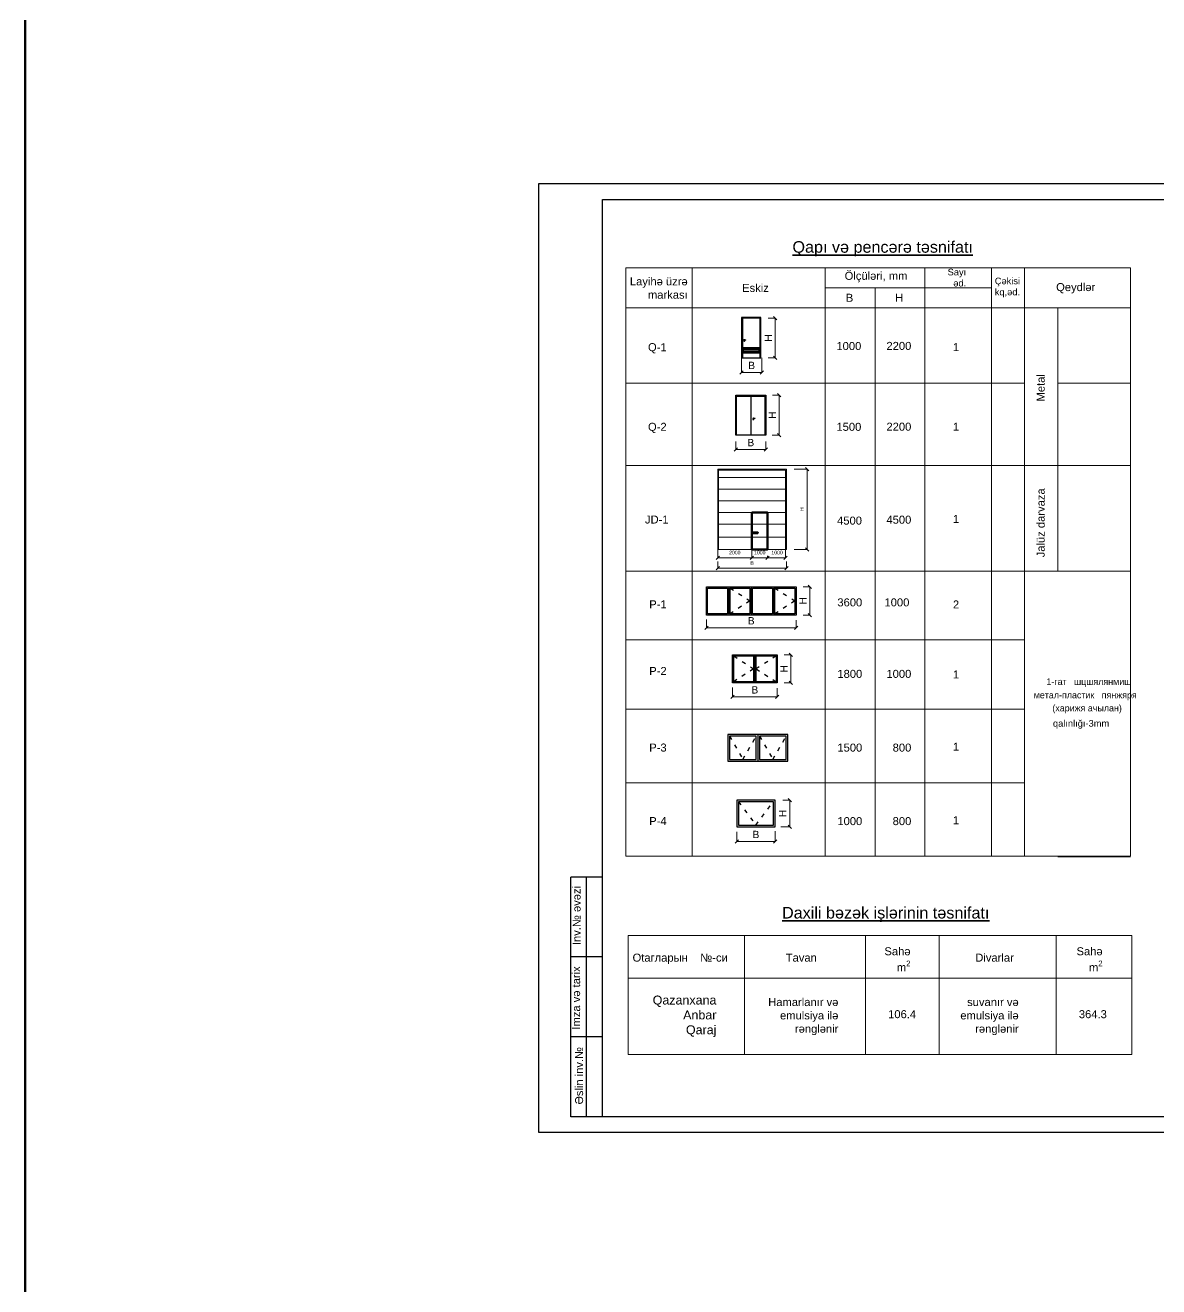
# Model space of a CAD drawing. Header units: millimetres. Extents: x 120281 to 1416367021, y -641565767 to 918373.
# Drawn here: x 1074033 to 1108128, y 644278 to 682221 of the extents above; entities that cross this region are included whole.
import ezdxf

# ---------------------------------------------------------------- set-up
doc = ezdxf.new("R2010")
doc.units = ezdxf.units.MM
doc.linetypes.add('ACAD_ISO03W100', pattern=[30, 12, -18])
for name, color, linetype, lineweight in [('Kunc stamp_n_n yaz_s__Ном._пера__7', 7, 'Continuous', 35), ('аракясмя', 130, 'Continuous', 20), ('окна', 150, 'Continuous', 15), ('перегородка', 130, 'Continuous', 20), ('размер', 90, 'Continuous', 40), ('размер 1', 6, 'Continuous', 15), ('размер2', 210, 'Continuous', 15), ('стены', 32, 'Continuous', 40)]:
    doc.layers.add(name, color=color, linetype=linetype, lineweight=lineweight)
doc.styles.add('ARIAL', font='arial.ttf')
doc.styles.add('Arial AzLat', font='AZLTM.TTF', dxfattribs={"height": 300})
doc.styles.get("Standard").update_dxf_attribs({"font": 'arial.ttf'})
doc.styles.add('style5', font='times.ttf', dxfattribs={"height": 400})
doc.styles.add('Times New  Roman', font='times.ttf')
doc.dimstyles.new('yeni2', dxfattribs={"dimtxt": 220, "dimasz": 100, "dimexe": 1.25, "dimexo": 0.625, "dimgap": 100, "dimtad": 1, "dimtxsty": 'Standard', "dimblk": 'OBLIQUE', "dimcen": 2.5, "dimadec": 0, "dimazin": 0, "dimtfac": 1, "dimtmove": 0, "dimatfit": 3, "dimldrblk": 'OBLIQUE', "dimfxl": 1, "dimlwd": 9, "dimlwe": 9, "dimarcsym": 0})

# ---------------------------------------------------------------- blocks, each defined once
blk = doc.blocks.new('_Oblique')
at = {"color": 0, "linetype": 'ByBlock', "lineweight": -2}
blk.add_line((-0.5, -0.5), (0.5, 0.5), dxfattribs=at)
blk = doc.blocks.new('*D629')
at = {"layer": 'Defpoints', "color": 0, "lineweight": 53, "transparency": 16777216}
for p in [(1094520, 664346), (1097220, 664325), (1097220, 664099)]:
    blk.add_point(p, dxfattribs=at)
at = {"layer": 'размер', "color": 0, "lineweight": 9, "transparency": 16777216}
for p, q in [((1094520, 664345), (1094520, 664098)), ((1094520, 664099), (1097220, 664099)), ((1097220, 664325), (1097220, 664098))]:
    blk.add_line(p, q, dxfattribs=at)
at = {"layer": 'размер', "color": 0, "lineweight": 9, "transparency": 16777216, "xscale": 100, "yscale": 100, "zscale": 100, "rotation": 180}
blk.add_blockref('_Oblique', (1094520, 664099), dxfattribs=at)
at = {"layer": 'размер', "color": 0, "lineweight": 9, "transparency": 16777216, "xscale": 100, "yscale": 100, "zscale": 100}
blk.add_blockref('_Oblique', (1097220, 664099), dxfattribs=at)
at = {"layer": 'размер', "color": 0, "transparency": 16777216, "insert": (1095870, 664309), "char_height": 220, "attachment_point": 5}
blk.add_mtext('{\\fArial|b0|i0|c238|p34;B}', dxfattribs=at)
blk = doc.blocks.new('*D630')
at = {"layer": 'Defpoints', "color": 0, "lineweight": 53, "transparency": 16777216}
for p in [(1097429, 665332), (1097429, 664482), (1097633, 664482)]:
    blk.add_point(p, dxfattribs=at)
at = {"layer": 'размер', "color": 0, "lineweight": 9, "transparency": 16777216}
for p, q in [((1097429, 665332), (1097634, 665332)), ((1097633, 665332), (1097633, 664482)), ((1097429, 664482), (1097634, 664482))]:
    blk.add_line(p, q, dxfattribs=at)
at = {"layer": 'размер', "color": 0, "lineweight": 9, "transparency": 16777216, "xscale": 100, "yscale": 100, "zscale": 100}
for p, rotation in [((1097633, 665332), 90), ((1097633, 664482), 270)]:
    blk.add_blockref('_Oblique', p, dxfattribs=dict(at, rotation=rotation))
at = {"layer": 'размер', "color": 0, "transparency": 16777216, "insert": (1097423, 664907), "char_height": 220, "attachment_point": 5, "rotation": 90}
blk.add_mtext('{\\fArial|b0|i0|c238|p34;H}', dxfattribs=at)
blk = doc.blocks.new('*D631')
at = {"layer": 'Defpoints', "color": 0, "lineweight": 53, "transparency": 16777216}
for p in [(1095304, 662298), (1096654, 662286), (1096654, 662021)]:
    blk.add_point(p, dxfattribs=at)
at = {"layer": 'размер', "color": 0, "lineweight": 9, "transparency": 16777216}
for p, q in [((1095304, 662298), (1095304, 662020)), ((1096654, 662286), (1096654, 662020)), ((1095304, 662021), (1096654, 662021))]:
    blk.add_line(p, q, dxfattribs=at)
at = {"layer": 'размер', "color": 0, "lineweight": 9, "transparency": 16777216, "xscale": 100, "yscale": 100, "zscale": 100, "rotation": 180}
blk.add_blockref('_Oblique', (1095304, 662021), dxfattribs=at)
at = {"layer": 'размер', "color": 0, "lineweight": 9, "transparency": 16777216, "xscale": 100, "yscale": 100, "zscale": 100}
blk.add_blockref('_Oblique', (1096654, 662021), dxfattribs=at)
at = {"layer": 'размер', "color": 0, "transparency": 16777216, "insert": (1095979, 662231), "char_height": 220, "attachment_point": 5}
blk.add_mtext('{\\fArial|b0|i0|c238|p34;B}', dxfattribs=at)
blk = doc.blocks.new('*D632')
at = {"layer": 'Defpoints', "color": 0, "lineweight": 53, "transparency": 16777216}
for p in [(1096860, 663289), (1096860, 662439), (1097064, 662439)]:
    blk.add_point(p, dxfattribs=at)
at = {"layer": 'размер', "color": 0, "lineweight": 9, "transparency": 16777216}
for p, q in [((1096861, 663289), (1097065, 663289)), ((1097064, 663289), (1097064, 662439)), ((1096861, 662439), (1097065, 662439))]:
    blk.add_line(p, q, dxfattribs=at)
at = {"layer": 'размер', "color": 0, "lineweight": 9, "transparency": 16777216, "xscale": 100, "yscale": 100, "zscale": 100}
for p, rotation in [((1097064, 663289), 90), ((1097064, 662439), 270)]:
    blk.add_blockref('_Oblique', p, dxfattribs=dict(at, rotation=rotation))
at = {"layer": 'размер', "color": 0, "transparency": 16777216, "insert": (1096854, 662864), "char_height": 220, "attachment_point": 5, "rotation": 90}
blk.add_mtext('{\\fArial|b0|i0|c238|p34;H}', dxfattribs=at)
blk = doc.blocks.new('*D633')
at = {"layer": 'Defpoints', "color": 0, "lineweight": 53, "transparency": 16777216}
for p in [(1096379, 673414), (1096594, 673414), (1096379, 672214)]:
    blk.add_point(p, dxfattribs=at)
at = {"layer": 'размер', "color": 0, "lineweight": 9, "transparency": 16777216}
for p, q in [((1096380, 673414), (1096595, 673414)), ((1096594, 672214), (1096594, 673414)), ((1096380, 672214), (1096595, 672214))]:
    blk.add_line(p, q, dxfattribs=at)
at = {"layer": 'размер', "color": 0, "lineweight": 9, "transparency": 16777216, "xscale": 100, "yscale": 100, "zscale": 100}
for p, rotation in [((1096594, 673414), 90), ((1096594, 672214), 270)]:
    blk.add_blockref('_Oblique', p, dxfattribs=dict(at, rotation=rotation))
at = {"layer": 'размер', "color": 0, "transparency": 16777216, "insert": (1096384, 672814), "char_height": 220, "attachment_point": 5, "rotation": 90}
blk.add_mtext('{\\fArial|b0|i0|c238|p34;H}', dxfattribs=at)
blk = doc.blocks.new('*D634')
at = {"layer": 'Defpoints', "color": 0, "lineweight": 53, "transparency": 16777216}
for p in [(1095579, 672214), (1096187, 672214), (1096187, 671780)]:
    blk.add_point(p, dxfattribs=at)
at = {"layer": 'размер', "color": 0, "lineweight": 9, "transparency": 16777216}
for p, q in [((1095579, 672213), (1095579, 671779)), ((1096187, 672213), (1096187, 671779)), ((1095579, 671780), (1096187, 671780))]:
    blk.add_line(p, q, dxfattribs=at)
at = {"layer": 'размер', "color": 0, "lineweight": 9, "transparency": 16777216, "xscale": 100, "yscale": 100, "zscale": 100, "rotation": 180}
blk.add_blockref('_Oblique', (1095579, 671780), dxfattribs=at)
at = {"layer": 'размер', "color": 0, "lineweight": 9, "transparency": 16777216, "xscale": 100, "yscale": 100, "zscale": 100}
blk.add_blockref('_Oblique', (1096187, 671780), dxfattribs=at)
at = {"layer": 'размер', "color": 0, "transparency": 16777216, "insert": (1095883, 671990), "char_height": 220, "attachment_point": 5}
blk.add_mtext('{\\fArial|b0|i0|c238|p34;B}', dxfattribs=at)
blk = doc.blocks.new('*D635')
at = {"layer": 'Defpoints', "color": 0, "lineweight": 53, "transparency": 16777216}
for p in [(1095407, 669699), (1096307, 669702), (1096307, 669458)]:
    blk.add_point(p, dxfattribs=at)
at = {"layer": 'размер', "color": 0, "lineweight": 9, "transparency": 16777216}
for p, q in [((1095407, 669698), (1095407, 669457)), ((1096307, 669701), (1096307, 669457)), ((1095407, 669458), (1096307, 669458))]:
    blk.add_line(p, q, dxfattribs=at)
at = {"layer": 'размер', "color": 0, "lineweight": 9, "transparency": 16777216, "xscale": 100, "yscale": 100, "zscale": 100, "rotation": 180}
blk.add_blockref('_Oblique', (1095407, 669458), dxfattribs=at)
at = {"layer": 'размер', "color": 0, "lineweight": 9, "transparency": 16777216, "xscale": 100, "yscale": 100, "zscale": 100}
blk.add_blockref('_Oblique', (1096307, 669458), dxfattribs=at)
at = {"layer": 'размер', "color": 0, "transparency": 16777216, "insert": (1095857, 669668), "char_height": 220, "attachment_point": 5}
blk.add_mtext('{\\fArial|b0|i0|c238|p34;B}', dxfattribs=at)
blk = doc.blocks.new('*D636')
at = {"layer": 'Defpoints', "color": 0, "lineweight": 53, "transparency": 16777216}
for p in [(1096509, 671091), (1096713, 671091), (1096494, 669891)]:
    blk.add_point(p, dxfattribs=at)
at = {"layer": 'размер', "color": 0, "lineweight": 9, "transparency": 16777216}
for p, q in [((1096510, 671091), (1096714, 671091)), ((1096713, 669891), (1096713, 671091)), ((1096495, 669891), (1096714, 669891))]:
    blk.add_line(p, q, dxfattribs=at)
at = {"layer": 'размер', "color": 0, "lineweight": 9, "transparency": 16777216, "xscale": 100, "yscale": 100, "zscale": 100}
for p, rotation in [((1096713, 671091), 90), ((1096713, 669891), 270)]:
    blk.add_blockref('_Oblique', p, dxfattribs=dict(at, rotation=rotation))
at = {"layer": 'размер', "color": 0, "transparency": 16777216, "insert": (1096503, 670491), "char_height": 220, "attachment_point": 5, "rotation": 90}
blk.add_mtext('{\\fArial|b0|i0|c238|p34;H}', dxfattribs=at)
blk = doc.blocks.new('ручка дверная 2')
at = {"layer": 'перегородка', "color": 0}
for p, q in [((109711, -1632), (109704, -1632)), ((109711, -1638), (109704, -1638)), ((109720, -1623), (109720, -1616)), ((109720, -1647), (109720, -1654)), ((109726, -1623), (109726, -1616)), ((109726, -1647), (109726, -1654)), ((109735, -1632), (109742, -1632)), ((109735, -1638), (109742, -1638)), ((109837, -1530), (109745, -1530)), ((109745, -1555), (109837, -1555))]:
    blk.add_line(p, q, dxfattribs=at)
for centre, radius in [((109723, -1635), 34.9), ((109697, -1635), 7.1), ((109723, -1543), 12.7), ((109723, -1635), 12.7), ((109723, -1609), 7.1), ((109723, -1660), 7.1), ((109748, -1635), 7.1)]:
    blk.add_circle(centre, radius, dxfattribs=at)
for centre, radius, start, end in [((109723, -1543), 38.1, 19.6514, 340.3603), ((109723, -1543), 25.4, 30.3431, 329.7554), ((109723, -1635), 25.4, 106.44125, 164.07887), ((109723, -1635), 25.4, 195.2407, 254.2093), ((109723, -1635), 25.4, 16.12, 74.0884), ((109723, -1635), 25.4, 286.2342, 343.9047), ((109837, -1543), 12.7, 270, 90)]:
    blk.add_arc(centre, radius, start, end, dxfattribs=at)
blk = doc.blocks.new('*D572')
at = {"layer": 'Defpoints', "color": 0, "lineweight": 53, "transparency": 16777216}
for p in [(1095437, 657964), (1096587, 657980), (1096587, 657672)]:
    blk.add_point(p, dxfattribs=at)
at = {"layer": 'размер', "color": 0, "lineweight": 9, "transparency": 16777216}
for p, q in [((1095437, 657963), (1095437, 657670)), ((1096587, 657980), (1096587, 657670)), ((1095437, 657672), (1096587, 657672))]:
    blk.add_line(p, q, dxfattribs=at)
at = {"layer": 'размер', "color": 0, "lineweight": 9, "transparency": 16777216, "xscale": 100, "yscale": 100, "zscale": 100, "rotation": 180}
blk.add_blockref('_Oblique', (1095437, 657672), dxfattribs=at)
at = {"layer": 'размер', "color": 0, "lineweight": 9, "transparency": 16777216, "xscale": 100, "yscale": 100, "zscale": 100}
blk.add_blockref('_Oblique', (1096587, 657672), dxfattribs=at)
at = {"layer": 'размер', "color": 0, "transparency": 16777216, "insert": (1096012, 657882), "char_height": 220, "attachment_point": 5}
blk.add_mtext('{\\fArial|b0|i0|c238|p34;B}', dxfattribs=at)
blk = doc.blocks.new('*D573')
at = {"layer": 'Defpoints', "color": 0, "lineweight": 53, "transparency": 16777216}
for p in [(1096825, 658915), (1096764, 658115), (1097029, 658115)]:
    blk.add_point(p, dxfattribs=at)
at = {"layer": 'размер', "color": 0, "lineweight": 9, "transparency": 16777216}
for p, q in [((1096825, 658915), (1097030, 658915)), ((1097029, 658915), (1097029, 658115)), ((1096765, 658115), (1097030, 658115))]:
    blk.add_line(p, q, dxfattribs=at)
at = {"layer": 'размер', "color": 0, "lineweight": 9, "transparency": 16777216, "xscale": 100, "yscale": 100, "zscale": 100}
for p, rotation in [((1097029, 658915), 90), ((1097029, 658115), 270)]:
    blk.add_blockref('_Oblique', p, dxfattribs=dict(at, rotation=rotation))
at = {"layer": 'размер', "color": 0, "transparency": 16777216, "insert": (1096819, 658515), "char_height": 220, "attachment_point": 5, "rotation": 90}
blk.add_mtext('{\\fArial|b0|i0|c238|p34;H}', dxfattribs=at)
blk = doc.blocks.new('*D642')
at = {"layer": 'Defpoints', "color": 0, "lineweight": 53, "transparency": 16777216}
for p in [(1094863, 666091), (1096927, 666095), (1096927, 665892)]:
    blk.add_point(p, dxfattribs=at)
at = {"layer": 'размер', "color": 0, "lineweight": 9, "transparency": 16777216}
for p, q in [((1094863, 666091), (1094863, 665891)), ((1096927, 666094), (1096927, 665891)), ((1094863, 665892), (1096927, 665892))]:
    blk.add_line(p, q, dxfattribs=at)
at = {"layer": 'размер', "color": 0, "lineweight": 9, "transparency": 16777216, "xscale": 100, "yscale": 100, "zscale": 100, "rotation": 180}
blk.add_blockref('_Oblique', (1094863, 665892), dxfattribs=at)
at = {"layer": 'размер', "color": 0, "lineweight": 9, "transparency": 16777216, "xscale": 100, "yscale": 100, "zscale": 100}
blk.add_blockref('_Oblique', (1096927, 665892), dxfattribs=at)
at = {"layer": 'размер', "color": 0, "transparency": 16777216, "insert": (1095895, 666047), "char_height": 220, "width": 376.67, "attachment_point": 5}
blk.add_mtext('{\\H0.5x;B}', dxfattribs=at)
blk = doc.blocks.new('*D643')
at = {"layer": 'Defpoints', "color": 0, "lineweight": 53, "transparency": 16777216}
for p in [(1097160, 668870), (1097160, 666457), (1097552, 666457)]:
    blk.add_point(p, dxfattribs=at)
at = {"layer": 'размер', "color": 0, "lineweight": 9, "transparency": 16777216}
for p, q in [((1097161, 668870), (1097553, 668870)), ((1097552, 668870), (1097552, 666457)), ((1097161, 666457), (1097553, 666457))]:
    blk.add_line(p, q, dxfattribs=at)
at = {"layer": 'размер', "color": 0, "lineweight": 9, "transparency": 16777216, "xscale": 100, "yscale": 100, "zscale": 100}
for p, rotation in [((1097552, 668870), 90), ((1097552, 666457), 270)]:
    blk.add_blockref('_Oblique', p, dxfattribs=dict(at, rotation=rotation))
at = {"layer": 'размер', "color": 0, "transparency": 16777216, "insert": (1097397, 667664), "char_height": 220, "attachment_point": 5, "rotation": 90}
blk.add_mtext('{\\H0.5x;H}', dxfattribs=at)
blk = doc.blocks.new('*D672')
at = {"layer": 'Defpoints', "color": 0, "lineweight": 53, "transparency": 16777216}
for p in [(1094863, 666457), (1095890, 666457), (1095890, 666204)]:
    blk.add_point(p, dxfattribs=at)
at = {"layer": 'размер', "color": 0, "lineweight": 9, "transparency": 16777216}
for p, q in [((1094863, 666457), (1094863, 666203)), ((1095890, 666457), (1095890, 666203)), ((1094863, 666204), (1095890, 666204))]:
    blk.add_line(p, q, dxfattribs=at)
at = {"layer": 'размер', "color": 0, "lineweight": 9, "transparency": 16777216, "xscale": 100, "yscale": 100, "zscale": 100, "rotation": 180}
blk.add_blockref('_Oblique', (1094863, 666204), dxfattribs=at)
at = {"layer": 'размер', "color": 0, "lineweight": 9, "transparency": 16777216, "xscale": 100, "yscale": 100, "zscale": 100}
blk.add_blockref('_Oblique', (1095890, 666204), dxfattribs=at)
at = {"layer": 'размер', "color": 0, "transparency": 16777216, "insert": (1095376, 666360), "char_height": 220, "width": 586.3, "attachment_point": 5}
blk.add_mtext('{\\H0.5x;2000}', dxfattribs=at)
blk = doc.blocks.new('*D644')
at = {"layer": 'Defpoints', "color": 0, "lineweight": 53, "transparency": 16777216}
for p in [(1095890, 666457), (1096363, 666266), (1096363, 666204)]:
    blk.add_point(p, dxfattribs=at)
at = {"layer": 'размер', "color": 0, "lineweight": 9, "transparency": 16777216}
for p, q in [((1095890, 666457), (1095890, 666203)), ((1095890, 666204), (1096363, 666204)), ((1096363, 666265), (1096363, 666203))]:
    blk.add_line(p, q, dxfattribs=at)
at = {"layer": 'размер', "color": 0, "lineweight": 9, "transparency": 16777216, "xscale": 100, "yscale": 100, "zscale": 100, "rotation": 180}
blk.add_blockref('_Oblique', (1095890, 666204), dxfattribs=at)
at = {"layer": 'размер', "color": 0, "lineweight": 9, "transparency": 16777216, "xscale": 100, "yscale": 100, "zscale": 100}
blk.add_blockref('_Oblique', (1096363, 666204), dxfattribs=at)
at = {"layer": 'размер', "color": 0, "transparency": 16777216, "insert": (1096127, 666360), "char_height": 220, "width": 577.76, "attachment_point": 5}
blk.add_mtext('{\\H0.5x;1000}', dxfattribs=at)
blk = doc.blocks.new('*D673')
at = {"layer": 'Defpoints', "color": 0, "lineweight": 53, "transparency": 16777216}
for p in [(1096898, 666457), (1096363, 666266), (1096898, 666204)]:
    blk.add_point(p, dxfattribs=at)
at = {"layer": 'размер', "color": 0, "lineweight": 9, "transparency": 16777216}
for p, q in [((1096898, 666457), (1096898, 666203)), ((1096363, 666265), (1096363, 666203)), ((1096363, 666204), (1096898, 666204))]:
    blk.add_line(p, q, dxfattribs=at)
at = {"layer": 'размер', "color": 0, "lineweight": 9, "transparency": 16777216, "xscale": 100, "yscale": 100, "zscale": 100, "rotation": 180}
blk.add_blockref('_Oblique', (1096363, 666204), dxfattribs=at)
at = {"layer": 'размер', "color": 0, "lineweight": 9, "transparency": 16777216, "xscale": 100, "yscale": 100, "zscale": 100}
blk.add_blockref('_Oblique', (1096898, 666204), dxfattribs=at)
at = {"layer": 'размер', "color": 0, "transparency": 16777216, "insert": (1096648, 666360), "char_height": 220, "attachment_point": 5}
blk.add_mtext('{\\H0.5x;1000}', dxfattribs=at)

msp = doc.modelspace()

# ---------------------------------------------------------------- hatches: boundary and pattern name
at = {"layer": 'размер', "lineweight": 25}
h = msp.add_hatch(dxfattribs=at)
h.set_pattern_fill('ANSI32', color=0, scale=7.625416, angle=135, style=0)
h.set_pattern_definition([(180, (873592.78, 484649.21), (0, -72.632085), []), (180, (873568.57, 484673.42), (0, -72.632085), [])])
h.paths.add_polyline_path([(1095630.00384, 672518.78065), (1096112.94684, 672518.78065), (1096112.94684, 672366.27234), (1095630.00384, 672366.27234)])

# ---------------------------------------------------------------- linework, layer by layer
at = {"color": 3, "lineweight": 106}
msp.add_lwpolyline([(1074032.97345, 917284.32713), (1142049.03488, 917284.32713), (1142049.03488, 605936.3661), (1074032.97345, 605936.3661)], close=True, dxfattribs=at)
at = {"layer": 'аракясмя', "color": 0, "lineweight": 20}
for p, q in [((1092093.61251, 674923.86132), (1092093.61251, 657224.82576)), ((1092093.61251, 674923.86132), (1107281.80313, 674923.86132)), ((1094093.61251, 674923.86132), (1094093.61251, 657224.82576)), ((1098093.61251, 674923.86132), (1098093.61251, 657224.82576)), ((1101093.61251, 674923.86132), (1101093.61251, 657224.82576)), ((1103093.61251, 674923.86132), (1103093.61251, 657224.82576)), ((1104093.61251, 674923.86132), (1104093.61251, 657224.82576)), ((1107281.80313, 674923.86132), (1107281.80313, 657224.82576)), ((1099593.61251, 674323.86132), (1099593.61251, 657224.82576)), ((1092093.61251, 673723.86132), (1107281.80313, 673723.86132)), ((1105093.61251, 673723.86132), (1105093.61251, 665802.29751)), ((1092093.61251, 671458.50817), (1104093.61251, 671458.50817)), ((1105093.61251, 671458.50817), (1107281.80313, 671458.50817)), ((1092093.61251, 668976.02618), (1107281.80313, 668976.02618)), ((1092093.61251, 665802.29751), (1105093.61251, 665802.29751)), ((1105093.61251, 665802.29751), (1107281.80313, 665802.29751)), ((1092093.61251, 663735.90202), (1104093.61251, 663735.90202)), ((1092093.61251, 661646.72954), (1104093.61251, 661646.72954)), ((1092093.61251, 659435.77765), (1104093.61251, 659435.77765)), ((1092093.61251, 659435.77765), (1104093.61251, 659435.77765)), ((1092093.61251, 657224.82576), (1107281.80313, 657224.82576)), ((1105093.61251, 657211.19361), (1107281.80313, 657211.19361))]:
    msp.add_line(p, q, dxfattribs=at)
at = {"layer": 'аракясмя', "color": 0}
msp.add_line((1098093.61251, 674323.86132), (1103093.61251, 674323.86132), dxfattribs=at)
at = {"layer": 'аракясмя', "color": 0, "lineweight": 25}
for p, q in [((1095604.58579, 673408.28364), (1095604.58579, 672213.63517)), ((1095856.55796, 671091.23757), (1095856.55796, 669891.23757)), ((1096069.66498, 660889.41635), (1096069.66498, 660089.41608))]:
    msp.add_line(p, q, dxfattribs=at)
for points in [[(1096163.78252, 673433.70169), (1095579.16731, 673433.70168), (1095579.16774, 672213.63517), (1096163.78295, 672213.63517)], [(1096138.36447, 673408.28364), (1095604.58537, 673408.28364), (1095604.58579, 672213.63517), (1096138.3649, 672213.63517)], [(1095406.55796, 671091.23757), (1096306.55796, 671091.23756), (1096306.55796, 669891.23757), (1095406.55796, 669891.23757)], [(1095431.55796, 671066.23757), (1096281.55796, 671066.23757), (1096281.55796, 669891.23757), (1095431.55796, 669891.23757)], [(1096969.66498, 660889.41635), (1095169.66498, 660889.41635), (1095169.66498, 660089.41608), (1096969.66498, 660089.41608)], [(1096019.66498, 660839.41635), (1095219.66498, 660839.41635), (1095219.66498, 660139.41608), (1096019.66498, 660139.41608)], [(1096919.66498, 660839.41635), (1096119.66498, 660839.41635), (1096119.66498, 660139.41608), (1096919.66498, 660139.41608)], [(1096586.68438, 658914.55039), (1095436.68438, 658914.55039), (1095436.68438, 658114.55039), (1096586.68438, 658114.55039)], [(1096536.68438, 658864.55039), (1095486.68438, 658864.55039), (1095486.68438, 658164.55039), (1096536.68438, 658164.55039)]]:
    msp.add_lwpolyline(points, close=True, dxfattribs=at)
at = {"layer": 'аракясмя', "elevation": 0}
for points in [[(1094862.94569, 668869.7891), (1096927.19549, 668869.78909), (1096927.1955, 666457.21876), (1094862.9457, 666457.21876)], [(1094881.95527, 668843.49726), (1096897.8031, 668843.49726), (1096897.80311, 666457.21876), (1094881.95527, 666457.21876)]]:
    msp.add_lwpolyline(points, close=True, dxfattribs=at)
for points in [[(1094881.95527, 668618.42323), (1096897.8031, 668618.42323)], [(1094881.95528, 668618.42323), (1096897.80311, 668618.42323)], [(1094881.95526, 668266.55722), (1096897.80309, 668266.55722)], [(1094881.95526, 668266.55722), (1096897.80309, 668266.55722)], [(1094881.95527, 668266.55722), (1096897.8031, 668266.55722)], [(1094881.95528, 668266.55722), (1096897.80311, 668266.55722)], [(1094881.95526, 667914.69122), (1096897.8031, 667914.69122)], [(1094881.95526, 667914.69122), (1096897.8031, 667914.69122)], [(1094881.95526, 667914.69122), (1096897.80309, 667914.69122)], [(1094881.95527, 667914.69122), (1096897.8031, 667914.69122)], [(1094881.95527, 667562.82521), (1096897.8031, 667562.82521)], [(1094881.95527, 667562.82521), (1096897.8031, 667562.82521)], [(1094881.95527, 667562.82521), (1096897.8031, 667562.82521)], [(1094881.95528, 667562.82521), (1096897.80311, 667562.82521)], [(1094881.95527, 667210.9592), (1096897.8031, 667210.9592)], [(1094881.95528, 667210.9592), (1096897.80311, 667210.9592)], [(1094881.95527, 666821.25598), (1096897.8031, 666821.25598)], [(1094881.95528, 666821.25598), (1096897.80311, 666821.25598)]]:
    msp.add_lwpolyline(points, dxfattribs=at)
at = {"layer": 'окна', "color": 0, "lineweight": 25}
for p, q in [((1095195.03784, 665332.16932), (1095195.03783, 664482.16932)), ((1095870.03784, 665332.1693), (1095870.03783, 664482.1693)), ((1096545.03784, 665332.16928), (1096545.03783, 664482.16928)), ((1095979.48274, 663288.62802), (1095979.48274, 662438.62802))]:
    msp.add_line(p, q, dxfattribs=at)
for points in [[(1094520.03784, 665332.16928), (1097220.03784, 665332.16919), (1097220.03783, 664482.16944), (1094520.03783, 664482.16944)], [(1094557.53784, 665294.66922), (1095157.53784, 665294.6693), (1095157.53783, 664519.6693), (1094557.53783, 664519.6693)], [(1095232.53784, 665294.66911), (1095832.53784, 665294.66919), (1095832.53783, 664519.6693), (1095232.53783, 664519.66928)], [(1095907.53784, 665294.66918), (1096507.53784, 665294.66926), (1096507.53783, 664519.66926), (1095907.53783, 664519.66926)], [(1096582.53784, 665294.66907), (1097182.53784, 665294.66915), (1097182.53783, 664519.66926), (1096582.53783, 664519.66924)], [(1095304.48274, 663288.62802), (1096654.48274, 663288.62802), (1096654.48274, 662438.62802), (1095304.48274, 662438.62802)], [(1095341.98274, 663251.12802), (1095941.98274, 663251.12802), (1095941.98274, 662476.12802), (1095341.98274, 662476.12802)], [(1096016.98274, 663251.12802), (1096616.98274, 663251.12802), (1096616.98274, 662476.12802), (1096016.98274, 662476.12802)]]:
    msp.add_lwpolyline(points, close=True, dxfattribs=at)
at = {"layer": 'размер', "color": 0, "lineweight": 30}
for p, q in [((1090439.50785, 649394.15277), (1090439.50785, 656601.85116)), ((1091400.53431, 656601.85116), (1090439.50785, 656601.85116)), ((1090920.02108, 649394.15277), (1090920.02108, 656601.85116)), ((1091400.53431, 654199.28503), (1090439.50785, 654199.28503)), ((1091400.53431, 651796.7189), (1090439.50785, 651796.7189)), ((1091400.53431, 649394.15277), (1090439.50785, 649394.15277))]:
    msp.add_line(p, q, dxfattribs=at)
at = {"layer": 'размер', "color": 0, "lineweight": 25}
msp.add_lwpolyline([(1096112.94684, 672518.78065), (1095630.00384, 672518.78065), (1095630.00384, 672366.27234), (1096112.94684, 672366.27234)], close=True, dxfattribs=at)
at = {"layer": 'размер', "color": 4, "lineweight": 50, "elevation": 0}
for points in [[(1095889.87919, 666457.21876), (1096363.13245, 666457.21876), (1096363.13245, 667561.47636), (1095889.87919, 667561.47636)], [(1095918.45689, 666966.53848), (1096068.45388, 666966.53848), (1096068.45387, 666946.2393), (1095918.45688, 666946.2393)]]:
    msp.add_lwpolyline(points, close=True, dxfattribs=at)
at = {"layer": 'размер', "color": 0, "linetype": 'ACAD_ISO03W100', "lineweight": 25, "ltscale": 10}
for points in [[(1095232.53784, 665294.66911), (1095832.53784, 664907.16925), (1095232.53783, 664519.66928)], [(1096582.53784, 665294.66907), (1097182.53784, 664907.16921), (1096582.53783, 664519.66924)], [(1095341.98274, 663251.12802), (1095941.98274, 662863.62802), (1095341.98274, 662476.12802)], [(1096616.98274, 663251.12802), (1096016.98274, 662863.62802), (1096616.98274, 662476.12802)], [(1095219.66498, 660839.41635), (1095619.66498, 660139.41608), (1096019.66498, 660839.41635)], [(1096119.66498, 660839.41635), (1096519.66498, 660139.41608), (1096919.66498, 660839.41635)], [(1095486.68438, 658864.55039), (1096011.68438, 658164.55039), (1096536.68438, 658864.55039)]]:
    msp.add_lwpolyline(points, dxfattribs=at)
at = {"layer": 'размер 1', "color": 0, "lineweight": 30}
for points in [[(1089478.4814, 677456.12517), (1129841.59239, 677456.12517), (1129841.59239, 648913.63954), (1089478.4814, 648913.63954)], [(1091400.53431, 676975.61195), (1129361.07917, 676975.61195), (1129361.07917, 649394.15277), (1091400.53431, 649394.15277)]]:
    msp.add_lwpolyline(points, close=True, dxfattribs=at)
at = {"layer": 'размер2', "color": 0}
for p, q in [((1092165.85649, 654839.83686), (1092165.85649, 651264.63802)), ((1092165.85649, 654839.83686), (1107316.81716, 654839.83686)), ((1095665.85649, 654839.83686), (1095665.85649, 653562.28578)), ((1099302.98792, 654839.83686), (1099302.98792, 653562.28578)), ((1101525.3076, 654839.83686), (1101525.3076, 653562.28578)), ((1105042.759, 654839.83686), (1105042.759, 653562.28578)), ((1107316.81716, 654839.83686), (1107316.81716, 651264.63802)), ((1092165.85649, 653562.28578), (1092165.85649, 651264.63802)), ((1092165.85649, 653562.28578), (1107316.81716, 653562.28578)), ((1095665.85649, 653562.28578), (1095665.85649, 651264.63802)), ((1099302.98792, 653562.28578), (1099302.98792, 651264.63802)), ((1101525.3076, 653562.28578), (1101525.3076, 651264.63802)), ((1105042.759, 653562.28578), (1105042.759, 651264.63802)), ((1092165.85649, 651264.63802), (1107316.81716, 651264.63802))]:
    msp.add_line(p, q, dxfattribs=at)

# ---------------------------------------------------------------- block references
at = {"layer": 'перегородка', "color": 0, "lineweight": 25, "xscale": 0.3812707891836537, "yscale": 0.3812707891836537, "zscale": 0.3812707891836537, "rotation": 3.98381391432e-05}
msp.add_blockref('ручка дверная 2', (1053828.04354, 673346.84883), dxfattribs=at)
at = {"layer": 'перегородка', "color": 0, "lineweight": 25, "xscale": 0.375, "yscale": 0.375, "zscale": 0.375}
msp.add_blockref('ручка дверная 2', (1054789.78743, 670974.71484), dxfattribs=at)

# ---------------------------------------------------------------- texts
at = {"layer": 'Kunc stamp_n_n yaz_s__Ном._пера__7', "color": 0, "linetype": 'Continuous', "char_height": 347.8367198, "width": 20932.583193, "attachment_point": 5, "line_spacing_factor": 1.049432, "style": 'Times New  Roman'}
for s, insert in [('{\\fArial|b0|i0|c238|p34;\\LQapı və pencərə təsnifatı}', (1099824.36115, 675500.31494)), ('{\\fArial|b0|i0|c238|p34;\\LDaxili bəzək işlərinin təsnifatı}', (1099915.22912, 655474.63588))]:
    msp.add_mtext(s, dxfattribs=dict(at, insert=insert))
at = {"layer": 'аракясмя', "lineweight": 20, "style": 'Arial AzLat'}
for s, p in [('1-гат   шцшялянмиш', (1104750.03697, 662378.24469, 0)), ('   метал-пластик   пянжяря', (1104144.98429, 661975.0945, 0)), ('(харижя ачылан)', (1104927.80667, 661583.87574, 0))]:
    msp.add_text(s, height=200, dxfattribs=at).set_placement(p)
at = {"layer": 'перегородка', "color": 0, "lineweight": 30, "char_height": 240.2566131, "attachment_point": 1, "rotation": 90, "style": 'ARIAL'}
for s, insert in [('İnv.№ əvəzi ', (1090497.16953, 654554.86462)), ('İmza və tarix ', (1090483.09209, 652013.67445)), ('Əslin inv.№ ', (1090572.22937, 649759.34262))]:
    msp.add_mtext(s, dxfattribs=dict(at, insert=insert))
at = {"layer": 'размер', "lineweight": 30, "insert": (1104945.14337, 661324.11558, 0), "char_height": 200, "attachment_point": 1}
msp.add_mtext_dynamic_manual_height_columns('{\\fArial|b0|i0|c238|p34;qalınlığı-3mm}', width=1999.6336751, gutter_width=1000, heights=[0], dxfattribs=at)
at = {"layer": 'стены', "color": 0, "attachment_point": 3, "style": 'style5'}
for s, width, gutter_width, insert, char_height in [('{\\fArial|b0|i0|c204|p34;Layih\\fArial|b0|i0|c238|p34;ə üzrə \\Pmarkası}', 3389.9048555, 1657.81367, (1093958.94057, 674637.5937), 240.7145443), ('{\\fArial|b0|i0|c238|p34;Ölçüləri, mm}', 3389.9048555, 1657.81367, (1100567.43712, 674805.13887), 240.7145443), ('{\\fArial|b0|i0|c238|p34;Sayı\\Pəd.}', 2041.6180379, 1376.17807, (1102335.68628, 674896.75932), 199.8210564), ('{\\fArial|b0|i0|c238|p34;Çəkisi\\Pkq,əd.}', 2041.6180379, 1376.17807, (1103955.53884, 674629.92883), 199.8210564), ('{\\fArial (Azeri Lat)|b0|i0|c204|p34;Eskiz}', 3389.9048555, 1657.81367, (1096399.5693, 674440.49284), 240.7145443), ('{\\fArial|b0|i0|c238|p34;Qeydlər}', 3389.9048555, 1657.81367, (1106218.7389, 674465.98132), 240.7145443), ('{\\fArial|b0|i0|c238|p34;B}', 3389.9048555, 1657.81367, (1098939.88574, 674144.39131), 240.7145443), ('{\\fArial|b0|i0|c238|p34;H}', 3389.9048555, 1657.81367, (1100440.28491, 674144.39131), 240.7145443), ('{\\fArial|b0|i0|c238|p34;Q-1}', 3389.9048555, 1657.81367, (1093325.71976, 672658.62506), 240.7145443), ('{\\fArial|b0|i0|c238|p34;1000}', 3389.9048555, 1657.81367, (1099180.89467, 672692.76911), 240.7145443), ('{\\fArial|b0|i0|c238|p34;2200}', 3389.9048555, 1657.81367, (1100684.95644, 672696.68031), 240.7145443), ('{\\fArial|b0|i0|c238|p34;1}', 3389.9048555, 1657.81367, (1102124.40879, 672662.53626), 240.7145443), ('{\\fArial|b0|i0|c238|p34;Q-2}', 3389.9048555, 1657.81367, (1093325.71976, 670263.13375), 240.7145443), ('{\\fArial|b0|i0|c238|p34;1500}', 3389.9048555, 1657.81367, (1099180.89467, 670263.13375), 240.7145443), ('{\\fArial|b0|i0|c238|p34;2200}', 3389.9048555, 1657.81367, (1100684.95644, 670267.04495), 240.7145443), ('{\\fArial|b0|i0|c238|p34;1}', 3389.9048555, 1657.81367, (1102124.40879, 670267.04495), 240.7145443), ('{\\fArial|b0|i0|c238|p34;JD-1}', 3389.9048555, 1657.81367, (1093384.0116, 667475.35561), 240.7145443), ('{\\fArial|b0|i0|c238|p34;4500}', 3389.9048555, 1657.81367, (1099200.57643, 667442.61267), 240.7145443), ('{\\fArial|b0|i0|c238|p34;4500}', 3389.9048555, 1657.81367, (1100684.95644, 667470.16486), 240.7145443), ('{\\fArial|b0|i0|c238|p34;1}', 3389.9048555, 1657.81367, (1102124.40879, 667493.05382), 240.7145443), ('{\\fArial|b0|i0|c238|p34;P-1}', 3389.9048555, 1657.81367, (1093325.71976, 664924.24851), 240.7145443), ('{\\fArial|b0|i0|c238|p34;3600}', 3389.9048555, 1657.81367, (1099208.52285, 664982.80564), 240.7145443), ('{\\fArial|b0|i0|c238|p34;1000}', 3389.9048555, 1657.81367, (1100626.25927, 664982.80564), 240.7145443), ('{\\fArial|b0|i0|c238|p34;2}', 3389.9048555, 1657.81367, (1102124.40879, 664920.0888), 240.7145443), ('{\\fArial|b0|i0|c238|p34;P-2}', 3389.9048555, 1657.81367, (1093325.71976, 662918.84477), 240.7145443), ('{\\fArial|b0|i0|c238|p34;1800}', 3389.9048555, 1657.81367, (1099209.29094, 662833.21853), 240.7145443), ('{\\fArial|b0|i0|c238|p34;1000}', 3389.9048555, 1657.81367, (1100684.95644, 662833.21853), 240.7145443), ('{\\fArial|b0|i0|c238|p34;1}', 3389.9048555, 1657.81367, (1102124.40879, 662814.21118), 240.7145443), ('{\\fArial|b0|i0|c0|p34;P\\fArial|b0|i0|c238|p34;-\\fArial|b0|i0|c0|p34;3}', 3389.9048555, 1657.81367, (1093325.71976, 660616.44727), 240.7145443), ('{\\fArial|b0|i0|c238|p34;1500}', 3389.9048555, 1657.81367, (1099209.29094, 660615.06097), 240.7145443), ('{\\fArial|b0|i0|c238|p34;800}', 3389.9048555, 1657.81367, (1100684.95644, 660615.06097), 240.7145443), ('{\\fArial|b0|i0|c238|p34;1}', 3389.9048555, 1657.81367, (1102124.40879, 660642.68771), 240.7145443), ('{\\fArial|b0|i0|c0|p34;P\\fArial|b0|i0|c238|p34;-4}', 3389.9048555, 1657.81367, (1093325.71976, 658405.49538), 240.7145443), ('{\\fArial|b0|i0|c238|p34;1000}', 3389.9048555, 1657.81367, (1099209.29094, 658404.10908), 240.7145443), ('\\pxt13;{\\fArial|b0|i0|c238|p34;800}', 3389.9048555, 1657.81367, (1100684.95644, 658404.10908), 240.7145443), ('{\\fArial|b0|i0|c238|p34;1}', 3389.9048555, 1657.81367, (1102124.40879, 658431.73582), 240.7145443), ('{\\fArial (Azeri Lat)|b0|i0|c204|p34;Оtагларын    №-си}', 3389.9048555, 1657.81367, (1095165.37043, 654298.30817), 240.7145443), ('{\\fArial (Azeri Lat)|b0|i0|c204|p34;Tavan}', 3389.9048555, 1657.81367, (1097843.36904, 654298.30817), 240.7145443), ('\\A1;{\\fArial|b0|i0|c204|p34;Sah\\fArial|b0|i0|c238|p34;ə\\Pm\\H0.7x;\\S2^ ;}', 3389.9048555, 1657.81367, (1100661.59067, 654489.51213), 240.7145443), ('{\\fArial (Azeri Lat)|b0|i0|c204|p34;Divarlar}', 3389.9048555, 1657.81367, (1103768.27091, 654298.30817), 240.7145443), ('\\A1;{\\fArial|b0|i0|c204|p34;Sah\\fArial|b0|i0|c238|p34;ə\\Pm\\H0.7x;\\S2^ ;}', 3389.9048555, 1657.81367, (1106440.08084, 654489.51213), 240.7145443), ('{\\fArial (Azeri Lat)|b0|i0|c204|p34;Qazanxana\\PAnbar\\PQaraj}', 3777.7271819, 1847.47597, (1094822.42531, 653035.87426), 268.2535104), ('{\\fArial|b0|i0|c238|p34;Hamarlanır və\\Pemulsiya ilə \\Prənglənir}', 3389.9048555, 1657.81367, (1098492.19777, 652962.07542), 240.7145443), ('{\\fArial|b0|i0|c238|p34;suvanır və\\Pemulsiya ilə \\Prənglənir}', 3389.9048555, 1657.81367, (1103915.02633, 652962.07542), 240.7145443), ('\\A1;{\\fArial|b0|i0|c238|p34;106.4}', 3389.9048555, 1657.81367, (1100829.48588, 652597.10803), 240.7145443), ('\\A1;{\\fArial|b0|i0|c238|p34;364.3}', 3389.9048555, 1657.81367, (1106565.72684, 652597.10803), 240.7145443)]:
    msp.add_mtext_dynamic_manual_height_columns(s, width=width, gutter_width=gutter_width, heights=[0], dxfattribs=dict(at, insert=insert, char_height=char_height))
at = {"layer": 'стены', "color": 0, "char_height": 240.7145443, "attachment_point": 3, "rotation": 90, "style": 'style5'}
for s, insert in [('{\\fArial|b0|i0|c238|p34;Metal}', (1104455.96996, 671727.31661)), ('{\\fArial|b0|i0|c238|p34;Jalüz darvaza}', (1104455.96996, 668292.55625))]:
    msp.add_mtext_dynamic_manual_height_columns(s, width=3389.9048555, gutter_width=1657.81367, heights=[0], dxfattribs=dict(at, insert=insert))

# ---------------------------------------------------------------- dimensions: what is measured, and where the dimension line sits
at = {"layer": 'размер', "color": 0}
for base, p1, p2, angle, text, picture, middle in [((1096593.68109, 673413.63515), (1096379.04249, 672213.63517), (1096379.04249, 673413.63515), 90, '{\\fArial|b0|i0|c238|p34;H}', '*D633', (1096383.68109, 672813.63516)), ((1096712.88943, 671091.23756), (1096494.41313, 669891.23757), (1096509.44412, 671091.23756), 90, '{\\fArial|b0|i0|c238|p34;H}', '*D636', (1096502.88943, 670491.23757)), ((1097552.0036, 666457.21876, 0), (1097160.3493, 668869.78909, 0), (1097160.34931, 666457.21876, 0), 90, '{\\H0.5x;H}', '*D643', (1097397.0036, 667663.50392, 0)), ((1097632.90033, 664482.16944), (1097428.82361, 665332.16919), (1097428.8236, 664482.16944), 270, '{\\fArial|b0|i0|c238|p34;H}', '*D630', (1097422.90033, 664907.16932)), ((1097064.08751, 662438.62827), (1096860.01079, 663288.62802), (1096860.01079, 662438.62827), 270, '{\\fArial|b0|i0|c238|p34;H}', '*D632', (1096854.08751, 662863.62815)), ((1097028.70479, 658114.55039), (1096824.62807, 658915.31104), (1096764.27117, 658114.55039), 270, '{\\fArial|b0|i0|c238|p34;H}', '*D573', (1096818.70479, 658514.93072))]:
    dim = msp.add_linear_dim(base=base, p1=p1, p2=p2, angle=angle, text=text, dimstyle='yeni2', dxfattribs=at)
    dim.commit()
    dim.dimension.update_dxf_attribs({"geometry": picture, "text_midpoint": middle})
for base, p1, p2, text, picture, middle in [((1096187.34962, 671780.27604), (1095579.16774, 672213.63516), (1096187.34962, 672213.63517), '{\\fArial|b0|i0|c238|p34;B}', '*D634', (1095883.25868, 671990.27604)), ((1096306.55796, 669457.87845), (1095406.55796, 669698.55282), (1096306.55796, 669702.0989), '{\\fArial|b0|i0|c238|p34;B}', '*D635', (1095856.55796, 669667.87845)), ((1095889.87919, 666204.31844, 0), (1094862.9457, 666457.21876, 0), (1095889.87919, 666457.21876, 0), '{\\H0.5x;2000}', '*D672', (1095376.41244, 666360.48147, 0)), ((1097220.03783, 664098.92162), (1094520.03783, 664345.91096), (1097220.03783, 664325.40658), '{\\fArial|b0|i0|c238|p34;B}', '*D629', (1095870.03783, 664308.92162)), ((1096586.68438, 657671.71461), (1095436.68438, 657964.06258), (1096586.68438, 657980.48977), '{\\fArial|b0|i0|c238|p34;B}', '*D572', (1096011.68438, 657881.71461))]:
    dim = msp.add_linear_dim(base=base, p1=p1, p2=p2, text=text, dimstyle='yeni2', dxfattribs=at)
    dim.commit()
    dim.dimension.update_dxf_attribs({"geometry": picture, "text_midpoint": middle})
for base, p1, p2, text, picture, middle in [((1096363.13245, 666204.31844, 0), (1095889.87919, 666457.21876, 0), (1096363.13245, 666265.50259, 0), '{\\H0.5x;1000}', '*D644', (1096126.50582, 666204.31844, 0)), ((1096897.80311, 666204.31844, 0), (1096363.13245, 666265.50259, 0), (1096897.80311, 666457.21876, 0), '{\\H0.5x;1000}', '*D673', (1096648.49346, 666204.31844, 0)), ((1096927.1955, 665891.88065, 0), (1094862.9457, 666091.35424, 0), (1096927.1955, 666094.82774, 0), '{\\H0.5x;B}', '*D642', (1095895.0706, 665891.88065, 0)), ((1096654.48274, 662021.46956), (1095304.48274, 662298.19527), (1096654.48274, 662286.20445), '{\\fArial|b0|i0|c238|p34;B}', '*D631', (1095979.48274, 662021.46956))]:
    dim = msp.add_linear_dim(base=base, p1=p1, p2=p2, text=text, dimstyle='yeni2', dxfattribs=at)
    dim.commit()
    dim.dimension.update_dxf_attribs({"geometry": picture, "text_midpoint": middle, "dimtype": 160})

doc.saveas('drawing.dxf')
